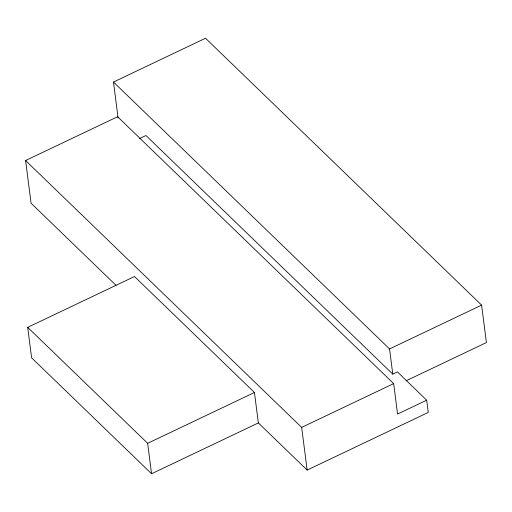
<?xml version="1.0" encoding="UTF-8"?>
<svg xmlns="http://www.w3.org/2000/svg" width="512" height="512" viewBox="0 0 512 512"><rect width="100%" height="100%" fill="white"/><g stroke="black" fill="none" stroke-linecap="round" stroke-linejoin="round"><path stroke-width="0.77" d="M118.08 117.933L113.485 82.054L205.53 38.24L481.606 305.126L486.4 342.566L406.227 380.723M116.006 285.318L31.066 203.206L25.6 160.518L117.594 116.73L393.67 383.61L397.568 414.054L426.682 400.192L428.256 412.435L307.142 470.086L258.355 422.925L254.451 392.486L134.49 276.518L27.699 327.347L31.597 357.792L151.558 473.76L258.355 422.925M139.482 138.605L145.958 135.52L392.781 374.131L397.434 371.917L426.682 400.192M27.699 327.347L147.661 443.315L254.451 392.486M113.485 82.054L389.555 348.941L481.606 305.126M25.6 160.518L301.67 427.398L393.67 383.61M389.555 348.941L392.781 374.131M301.67 427.398L307.142 470.086M147.661 443.315L151.558 473.76"/></g></svg>
